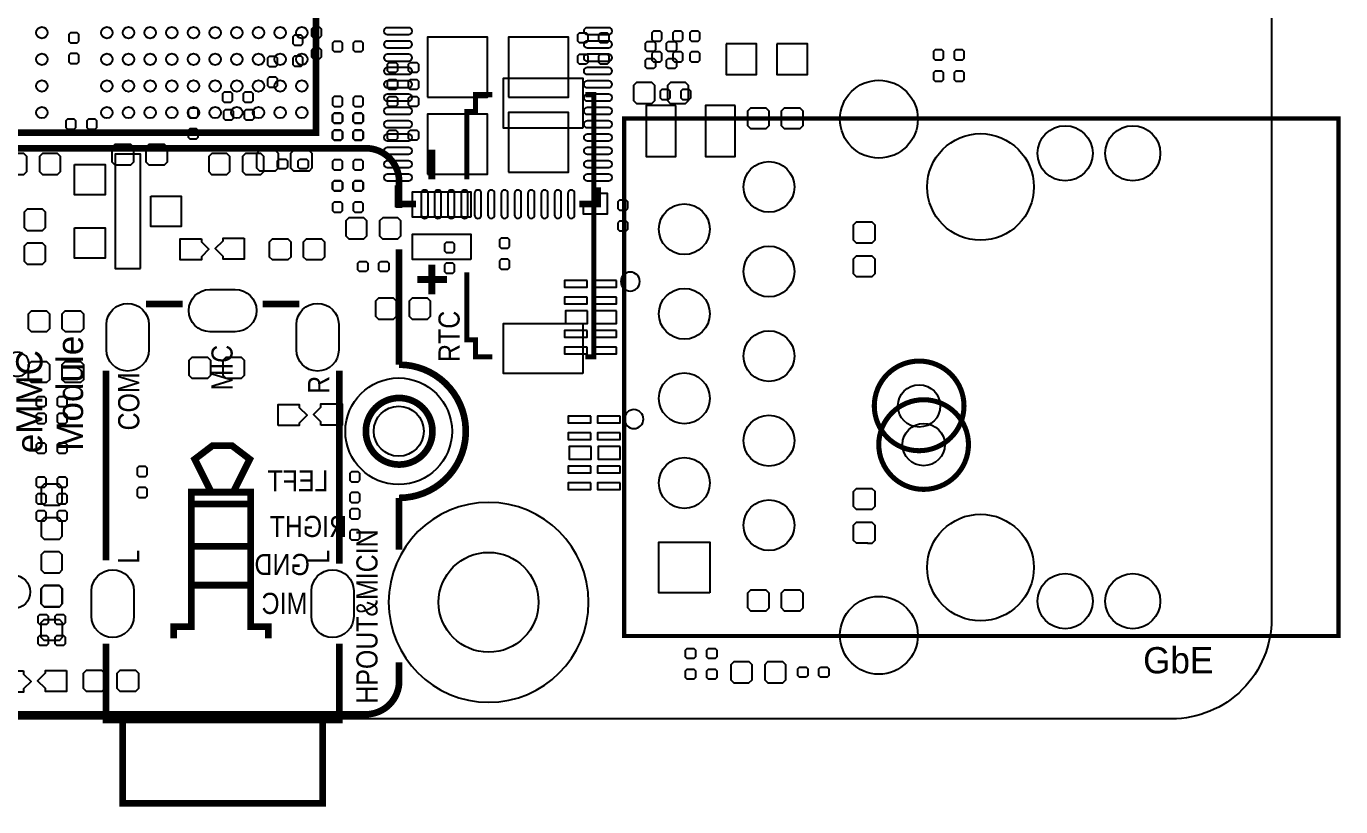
# Model space of a CAD drawing. Extents: x -2.3 to 87.1, y -2.6 to 56.
# Drawn here: x 47.62 to 87.08, y -2.64 to 20.8 of the extents above; entities that cross this region are included whole.
import ezdxf

# ---------------------------------------------------------------- set-up
doc = ezdxf.new("R2010")
doc.units = 0
doc.header["$MEASUREMENT"] = 0
for name, color, linetype in [('BG_OUTLINE', 254, 'CONTINUOUS'), ('PG_SILKSCREEN_BOTTOM', 12, 'CONTINUOUS'), ('PG_SILKSCREEN_TOP', 254, 'CONTINUOUS'), ('PG_SOLDERMASK_TOP', 9, 'CONTINUOUS'), ('PIN_BOTTOM', 1, 'CONTINUOUS'), ('PIN_TOP', 110, 'CONTINUOUS')]:
    doc.layers.add(name, color=color, linetype=linetype)

msp = doc.modelspace()

# ---------------------------------------------------------------- linework, layer by layer
at = {"layer": 'BG_OUTLINE'}
msp.add_lwpolyline([(2.999994, 55.999888), (81.999836, 55.999888, -0.414214), (84.99983, 52.999894), (84.99983, 2.999994, -0.414214), (81.999836, 0), (2.999994, 0, -0.414214), (0, 2.999994), (0, 52.999894, -0.414214)], format="xyb", close=True, dxfattribs=at)
at = {"layer": 'PG_SILKSCREEN_BOTTOM'}
for points, const_width in [([(58.78322, 16.01724), (58.78322, 15.45844), (59.31662, 15.45844)], 0.2), ([(64.77762, 15.96644), (64.77762, 15.45844), (64.21882, 15.45844)], 0.2), ([(53.7972, 8.2042), (53.213, 8.2042), (52.6796, 7.7978), (53.1622, 6.8326)], 0.2032), ([(53.213, 8.2042), (53.7972, 8.2042), (54.3306, 7.7978), (53.848, 6.8326)], 0.2032), ([(54.8894, 2.413), (54.8894, 2.7686), (54.356, 2.7686), (54.356, 6.8072), (52.578, 6.8072), (52.578, 2.7686), (52.0446, 2.7686), (52.0446, 2.413)], 0.2032), ([(54.356, 6.4516), (52.578, 6.4516)], 0.2032), ([(54.3306, 5.1816), (52.5526, 5.1816)], 0.2032), ([(54.356, 4.0132), (52.578, 4.0132)], 0.2032)]:
    msp.add_lwpolyline(points, dxfattribs=dict(at, const_width=const_width))
msp.add_lwpolyline([(64.77762, 15.78864), (65.05702, 15.78864), (65.05702, 15.15364), (64.34582, 15.15364), (64.34582, 15.45844), (64.77762, 15.45844)], close=True, dxfattribs=at)
for points in [[(66.036952, 13.1318, 1), (65.469008, 13.1318, 1)], [(47.710598, 10.646994, 1), (46.989402, 10.647006, 1)], [(66.146172, 9.00176, 1), (65.578228, 9.00176, 1)]]:
    msp.add_lwpolyline(points, format="xyb", close=True, dxfattribs=at)
at = {"layer": 'PG_SILKSCREEN_BOTTOM', "const_width": 0.1524}
msp.add_lwpolyline([(75.90282, 8.23722, 1), (73.21042, 8.23722, 1), (75.90282, 8.23722)], format="xyb", dxfattribs=at)
at = {"layer": 'PG_SILKSCREEN_TOP'}
for points, const_width in [([(41.817696, 17.60601), (41.817696, 27.60599), (56.317744, 27.60599), (56.317744, 17.60601), (41.817696, 17.60601), (41.817696, 27.60599), (56.317744, 27.60599), (56.317744, 17.60601)], 0.2), ([(60.84951, 16.2052), (60.84951, 18.2372), (61.10351, 18.2372), (61.10351, 18.7452), (61.61151, 18.7452)], 0.1524), ([(64.40551, 18.7452), (64.65951, 18.7452), (64.65951, 10.8712), (64.40551, 10.8712)], 0.1524), ([(65.5701, 2.48666), (65.5701, 18.03146), (87.011688, 18.03146), (87.011688, 2.48666), (65.5701, 2.48666)], 0.127), ([(59.79414, 17.09166), (59.79414, 16.20266)], 0.2032), ([(58.814995, 14.097), (58.814995, 11.135995)], 0.2), ([(59.795105, 13.64168), (59.795105, 12.75268)], 0.2032), ([(61.61151, 10.8712), (61.10351, 10.8712), (61.10351, 11.3792), (60.84951, 11.3792), (60.84951, 13.4112)], 0.1524), ([(59.35726, 13.1953), (60.24626, 13.1953)], 0.2032), ([(51.215722, 12.460884), (52.31572, 12.460884)], 0.2), ([(54.715715, 12.460884), (55.815713, 12.460884)], 0.2), ([(50.015724, 4.760874), (50.015724, 10.460888)], 0.2), ([(57.01571, 10.460888), (57.01571, 4.660875)], 0.2), ([(56.515711, -0.039116), (56.515711, -2.539111), (50.515723, -2.539111), (50.515723, -0.039116), (50.015724, -0.039116), (50.015724, 2.260879)], 0.2), ([(57.01571, 2.260879), (57.01571, -0.039116), (50.515723, -0.039116)], 0.2), ([(58.814995, 1.7018), (58.814995, 1.13599)], 0.2)]:
    msp.add_lwpolyline(points, dxfattribs=dict(at, const_width=const_width))
for points, const_width in [([(57.814997, 0.135992), (41.315005, 0.135992, -0.414212), (40.315007, 1.13599), (40.315007, 16.13601, -0.414212), (41.315005, 17.136008), (57.814997, 17.136008, -0.414212), (58.814995, 16.13601), (58.814995, 15.3416)], 0.2), ([(58.814995, 11.135995), (58.814995, 10.635996, -1.000002), (58.814995, 6.636004), (58.814995, 5.08)], 0.2), ([(75.7682, 9.398, 1), (73.0758, 9.398, 1), (75.7682, 9.398)], 0.1524), ([(59.814993, 8.636, 1), (57.814997, 8.636, 1), (59.814993, 8.636)], 0.2), ([(58.814995, 1.13599, -0.414212), (57.814997, 0.135992)], 0.2)]:
    msp.add_lwpolyline(points, format="xyb", dxfattribs=dict(at, const_width=const_width))
msp.add_lwpolyline([(51.054, 13.5255), (51.054, 16.9545), (50.292, 16.9545), (50.292, 13.5255)], close=True, dxfattribs=at)
at = {"layer": 'PG_SOLDERMASK_TOP'}
msp.add_lwpolyline([(64.499871, 3.499993, 1), (58.499883, 3.499993, 1)], format="xyb", close=True, dxfattribs=at)
at = {"layer": 'PIN_BOTTOM'}
for points in [[(49.197412, 20.354696), (49.197412, 20.554696), (49.1474, 20.604709), (48.9474, 20.604709), (48.897388, 20.554696), (48.897388, 20.354696), (48.9474, 20.304684), (49.1474, 20.304684)], [(55.928412, 20.278496), (55.928412, 20.478496), (55.8784, 20.528509), (55.6784, 20.528509), (55.628388, 20.478496), (55.628388, 20.278496), (55.6784, 20.228484), (55.8784, 20.228484)], [(56.487212, 20.507096), (56.487212, 20.707096), (56.4372, 20.757109), (56.2372, 20.757109), (56.187188, 20.707096), (56.187188, 20.507096), (56.2372, 20.457084), (56.4372, 20.457084)], [(66.698012, 20.405496), (66.698012, 20.605496), (66.648, 20.655509), (66.448, 20.655509), (66.397988, 20.605496), (66.397988, 20.405496), (66.448, 20.355484), (66.648, 20.355484)], [(67.333012, 20.405496), (67.333012, 20.605496), (67.283, 20.655509), (67.083, 20.655509), (67.032988, 20.605496), (67.032988, 20.405496), (67.083, 20.355484), (67.283, 20.355484)], [(67.841012, 20.405496), (67.841012, 20.605496), (67.791, 20.655509), (67.591, 20.655509), (67.540988, 20.605496), (67.540988, 20.405496), (67.591, 20.355484), (67.791, 20.355484)], [(56.187188, 20.082104), (56.187188, 19.882104), (56.2372, 19.832091), (56.4372, 19.832091), (56.487212, 19.882104), (56.487212, 20.082104), (56.4372, 20.132116), (56.2372, 20.132116)], [(57.064504, 20.343012), (56.864504, 20.343012), (56.814491, 20.293), (56.814491, 20.093), (56.864504, 20.042988), (57.064504, 20.042988), (57.114516, 20.093), (57.114516, 20.293)], [(57.489496, 20.042988), (57.689496, 20.042988), (57.739509, 20.093), (57.739509, 20.293), (57.689496, 20.343012), (57.489496, 20.343012), (57.439484, 20.293), (57.439484, 20.093)], [(59.66079, 18.67281), (61.46165, 18.67281), (61.46165, 20.47367), (59.66079, 20.47367)], [(62.09919, 18.67281), (63.90005, 18.67281), (63.90005, 20.47367), (62.09919, 20.47367)], [(68.6308, 20.2692), (68.6308, 19.3548), (69.5452, 19.3548), (69.5452, 20.2692)], [(70.1548, 20.2692), (70.1548, 19.3548), (71.0692, 19.3548), (71.0692, 20.2692)], [(48.897388, 19.929704), (48.897388, 19.729704), (48.9474, 19.679691), (49.1474, 19.679691), (49.197412, 19.729704), (49.197412, 19.929704), (49.1474, 19.979716), (48.9474, 19.979716)], [(55.166412, 19.643496), (55.166412, 19.843496), (55.1164, 19.893509), (54.9164, 19.893509), (54.866388, 19.843496), (54.866388, 19.643496), (54.9164, 19.593484), (55.1164, 19.593484)], [(55.628388, 19.853504), (55.628388, 19.653504), (55.6784, 19.603491), (55.8784, 19.603491), (55.928412, 19.653504), (55.928412, 19.853504), (55.8784, 19.903516), (55.6784, 19.903516)], [(66.397988, 19.980504), (66.397988, 19.780504), (66.448, 19.730491), (66.648, 19.730491), (66.698012, 19.780504), (66.698012, 19.980504), (66.648, 20.030516), (66.448, 20.030516)], [(67.032988, 19.980504), (67.032988, 19.780504), (67.083, 19.730491), (67.283, 19.730491), (67.333012, 19.780504), (67.333012, 19.980504), (67.283, 20.030516), (67.083, 20.030516)], [(67.540988, 19.980504), (67.540988, 19.780504), (67.591, 19.730491), (67.791, 19.730491), (67.841012, 19.780504), (67.841012, 19.980504), (67.791, 20.030516), (67.591, 20.030516)], [(75.098504, 20.089012), (74.898504, 20.089012), (74.848491, 20.039), (74.848491, 19.839), (74.898504, 19.788988), (75.098504, 19.788988), (75.148516, 19.839), (75.148516, 20.039)], [(75.523496, 19.788988), (75.723496, 19.788988), (75.773509, 19.839), (75.773509, 20.039), (75.723496, 20.089012), (75.523496, 20.089012), (75.473484, 20.039), (75.473484, 19.839)], [(75.098504, 19.454012), (74.898504, 19.454012), (74.848491, 19.404), (74.848491, 19.204), (74.898504, 19.153988), (75.098504, 19.153988), (75.148516, 19.204), (75.148516, 19.404)], [(75.523496, 19.153988), (75.723496, 19.153988), (75.773509, 19.204), (75.773509, 19.404), (75.723496, 19.454012), (75.523496, 19.454012), (75.473484, 19.404), (75.473484, 19.204)], [(54.866388, 19.218504), (54.866388, 19.018504), (54.9164, 18.968491), (55.1164, 18.968491), (55.166412, 19.018504), (55.166412, 19.218504), (55.1164, 19.268516), (54.9164, 19.268516)], [(53.762504, 18.819012), (53.562504, 18.819012), (53.512491, 18.769), (53.512491, 18.569), (53.562504, 18.518988), (53.762504, 18.518988), (53.812516, 18.569), (53.812516, 18.769)], [(54.187496, 18.518988), (54.387496, 18.518988), (54.437509, 18.569), (54.437509, 18.769), (54.387496, 18.819012), (54.187496, 18.819012), (54.137484, 18.769), (54.137484, 18.569)], [(57.064504, 18.692012), (56.864504, 18.692012), (56.814491, 18.642), (56.814491, 18.442), (56.864504, 18.391988), (57.064504, 18.391988), (57.114516, 18.442), (57.114516, 18.642)], [(57.489496, 18.391988), (57.689496, 18.391988), (57.739509, 18.442), (57.739509, 18.642), (57.689496, 18.692012), (57.489496, 18.692012), (57.439484, 18.642), (57.439484, 18.442)], [(66.894304, 18.895212), (66.694304, 18.895212), (66.644291, 18.8452), (66.644291, 18.6452), (66.694304, 18.595188), (66.894304, 18.595188), (66.944316, 18.6452), (66.944316, 18.8452)], [(67.319296, 18.595188), (67.519296, 18.595188), (67.569309, 18.6452), (67.569309, 18.8452), (67.519296, 18.895212), (67.319296, 18.895212), (67.269284, 18.8452), (67.269284, 18.6452)], [(52.778812, 18.094096), (52.778812, 18.294096), (52.7288, 18.344109), (52.5288, 18.344109), (52.478788, 18.294096), (52.478788, 18.094096), (52.5288, 18.044084), (52.7288, 18.044084)], [(53.787904, 18.285612), (53.587904, 18.285612), (53.537891, 18.2356), (53.537891, 18.0356), (53.587904, 17.985588), (53.787904, 17.985588), (53.837916, 18.0356), (53.837916, 18.2356)], [(54.212896, 17.985588), (54.412896, 17.985588), (54.462909, 18.0356), (54.462909, 18.2356), (54.412896, 18.285612), (54.212896, 18.285612), (54.162884, 18.2356), (54.162884, 18.0356)], [(57.064504, 18.184012), (56.864504, 18.184012), (56.814491, 18.134), (56.814491, 17.934), (56.864504, 17.883988), (57.064504, 17.883988), (57.114516, 17.934), (57.114516, 18.134)], [(57.489496, 17.883988), (57.689496, 17.883988), (57.739509, 17.934), (57.739509, 18.134), (57.689496, 18.184012), (57.489496, 18.184012), (57.439484, 18.134), (57.439484, 17.934)], [(59.66079, 16.36141), (61.46165, 16.36141), (61.46165, 18.16227), (59.66079, 18.16227)], [(62.09919, 16.41221), (63.90005, 16.41221), (63.90005, 18.21307), (62.09919, 18.21307)], [(67.1195, 18.415), (66.2305, 18.415), (66.2305, 16.891), (67.1195, 16.891)], [(68.8975, 18.415), (68.0085, 18.415), (68.0085, 16.891), (68.8975, 16.891)], [(69.9135, 18.2499), (69.9135, 17.9197), (69.9135, 17.805095), (69.824905, 17.7165), (69.3674, 17.7165), (69.2785, 17.8054), (69.2785, 17.919395), (69.278805, 17.9197), (69.278805, 18.2626), (69.367705, 18.3515), (69.710605, 18.3515), (69.822289, 18.3515), (69.9135, 18.260289)], [(70.9295, 18.2499), (70.9295, 17.9197), (70.9295, 17.805095), (70.840905, 17.7165), (70.3834, 17.7165), (70.2945, 17.8054), (70.2945, 17.919395), (70.294805, 17.9197), (70.294805, 18.2626), (70.383705, 18.3515), (70.726605, 18.3515), (70.838289, 18.3515), (70.9295, 18.260289)], [(49.063504, 18.006212), (48.863504, 18.006212), (48.813491, 17.9562), (48.813491, 17.7562), (48.863504, 17.706188), (49.063504, 17.706188), (49.113516, 17.7562), (49.113516, 17.9562)], [(49.488496, 17.706188), (49.688496, 17.706188), (49.738509, 17.7562), (49.738509, 17.9562), (49.688496, 18.006212), (49.488496, 18.006212), (49.438484, 17.9562), (49.438484, 17.7562)], [(52.478788, 17.669104), (52.478788, 17.469104), (52.5288, 17.419091), (52.7288, 17.419091), (52.778812, 17.469104), (52.778812, 17.669104), (52.7288, 17.719116), (52.5288, 17.719116)], [(57.064504, 17.676012), (56.864504, 17.676012), (56.814491, 17.626), (56.814491, 17.426), (56.864504, 17.375988), (57.064504, 17.375988), (57.114516, 17.426), (57.114516, 17.626)], [(57.489496, 17.375988), (57.689496, 17.375988), (57.739509, 17.426), (57.739509, 17.626), (57.689496, 17.676012), (57.489496, 17.676012), (57.439484, 17.626), (57.439484, 17.426)], [(50.2031, 16.7259), (50.2031, 17.0561), (50.2031, 17.170705), (50.291695, 17.2593), (50.7492, 17.2593), (50.8381, 17.1704), (50.8381, 17.056405), (50.837795, 17.0561), (50.837795, 16.7132), (50.748895, 16.6243), (50.405995, 16.6243), (50.294311, 16.6243), (50.2031, 16.715511)], [(51.2191, 16.7259), (51.2191, 17.0561), (51.2191, 17.170705), (51.307695, 17.2593), (51.7652, 17.2593), (51.8541, 17.1704), (51.8541, 17.056405), (51.853795, 17.0561), (51.853795, 16.7132), (51.764895, 16.6243), (51.421995, 16.6243), (51.310311, 16.6243), (51.2191, 16.715511)], [(55.1815, 16.9799), (55.1815, 16.6497), (55.1815, 16.535095), (55.092905, 16.4465), (54.6354, 16.4465), (54.5465, 16.5354), (54.5465, 16.649395), (54.546805, 16.6497), (54.546805, 16.9926), (54.635705, 17.0815), (54.978605, 17.0815), (55.090289, 17.0815), (55.1815, 16.990289)], [(56.1975, 16.9799), (56.1975, 16.6497), (56.1975, 16.535095), (56.108905, 16.4465), (55.6514, 16.4465), (55.5625, 16.5354), (55.5625, 16.649395), (55.562805, 16.6497), (55.562805, 16.9926), (55.651705, 17.0815), (55.994605, 17.0815), (56.106289, 17.0815), (56.1975, 16.990289)], [(57.064504, 16.787012), (56.864504, 16.787012), (56.814491, 16.737), (56.814491, 16.537), (56.864504, 16.486988), (57.064504, 16.486988), (57.114516, 16.537), (57.114516, 16.737)], [(57.489496, 16.486988), (57.689496, 16.486988), (57.739509, 16.537), (57.739509, 16.737), (57.689496, 16.787012), (57.489496, 16.787012), (57.439484, 16.737), (57.439484, 16.537)], [(57.064504, 16.152012), (56.864504, 16.152012), (56.814491, 16.102), (56.814491, 15.902), (56.864504, 15.851988), (57.064504, 15.851988), (57.114516, 15.902), (57.114516, 16.102)], [(57.489496, 15.851988), (57.689496, 15.851988), (57.739509, 15.902), (57.739509, 16.102), (57.689496, 16.152012), (57.489496, 16.152012), (57.439484, 16.102), (57.439484, 15.902)], [(57.064504, 15.517012), (56.864504, 15.517012), (56.814491, 15.467), (56.814491, 15.267), (56.864504, 15.216988), (57.064504, 15.216988), (57.114516, 15.267), (57.114516, 15.467)], [(57.489496, 15.216988), (57.689496, 15.216988), (57.739509, 15.267), (57.739509, 15.467), (57.689496, 15.517012), (57.489496, 15.517012), (57.439484, 15.467), (57.439484, 15.267)], [(65.682012, 15.325496), (65.682012, 15.525496), (65.632, 15.575509), (65.432, 15.575509), (65.381988, 15.525496), (65.381988, 15.325496), (65.432, 15.275484), (65.632, 15.275484)], [(65.381988, 14.900504), (65.381988, 14.700504), (65.432, 14.650491), (65.632, 14.650491), (65.682012, 14.700504), (65.682012, 14.900504), (65.632, 14.950516), (65.432, 14.950516)], [(72.9869, 14.2875), (72.6567, 14.2875), (72.542095, 14.2875), (72.4535, 14.376095), (72.4535, 14.8336), (72.5424, 14.9225), (72.656395, 14.9225), (72.6567, 14.922195), (72.9996, 14.922195), (73.0885, 14.833295), (73.0885, 14.490395), (73.0885, 14.378711), (72.997289, 14.2875)], [(52.878507, 14.416862), (52.878507, 14.327962), (52.878507, 14.324254), (53.101697, 14.100658), (52.878507, 13.877341), (52.878507, 13.847851), (52.878507, 13.780541), (52.241704, 13.780541), (52.241704, 14.416862)], [(54.163595, 14.436115), (54.163595, 13.800099), (53.530119, 13.800099), (53.530119, 13.884199), (53.530119, 13.888999), (53.29522, 14.124), (53.530119, 14.358899), (53.530119, 14.363497), (53.530119, 14.436115)], [(55.5625, 14.3129), (55.5625, 13.9827), (55.5625, 13.868095), (55.473905, 13.7795), (55.0164, 13.7795), (54.9275, 13.8684), (54.9275, 13.982395), (54.927805, 13.9827), (54.927805, 14.3256), (55.016705, 14.4145), (55.359605, 14.4145), (55.471289, 14.4145), (55.5625, 14.323289)], [(56.5785, 14.3129), (56.5785, 13.9827), (56.5785, 13.868095), (56.489905, 13.7795), (56.0324, 13.7795), (55.9435, 13.8684), (55.9435, 13.982395), (55.943805, 13.9827), (55.943805, 14.3256), (56.032705, 14.4145), (56.375605, 14.4145), (56.487289, 14.4145), (56.5785, 14.323289)], [(60.475012, 14.055496), (60.475012, 14.255496), (60.425, 14.305509), (60.225, 14.305509), (60.174988, 14.255496), (60.174988, 14.055496), (60.225, 14.005484), (60.425, 14.005484)], [(62.126012, 14.182496), (62.126012, 14.382496), (62.076, 14.432509), (61.876, 14.432509), (61.825988, 14.382496), (61.825988, 14.182496), (61.876, 14.132484), (62.076, 14.132484)], [(72.9869, 13.2715), (72.6567, 13.2715), (72.542095, 13.2715), (72.4535, 13.360095), (72.4535, 13.8176), (72.5424, 13.9065), (72.656395, 13.9065), (72.6567, 13.906195), (72.9996, 13.906195), (73.0885, 13.817295), (73.0885, 13.474395), (73.0885, 13.362711), (72.997289, 13.2715)], [(60.174988, 13.630504), (60.174988, 13.430504), (60.225, 13.380491), (60.425, 13.380491), (60.475012, 13.430504), (60.475012, 13.630504), (60.425, 13.680516), (60.225, 13.680516)], [(61.825988, 13.757504), (61.825988, 13.557504), (61.876, 13.507491), (62.076, 13.507491), (62.126012, 13.557504), (62.126012, 13.757504), (62.076, 13.807516), (61.876, 13.807516)], [(64.461796, 13.164998), (63.781788, 13.164998), (63.781788, 12.964998), (64.461796, 12.964998)], [(65.336572, 13.164998), (64.656564, 13.164998), (64.656564, 12.964998), (65.336572, 12.964998)], [(64.461796, 12.664872), (63.781788, 12.664872), (63.781788, 12.464872), (64.461796, 12.464872)], [(65.336572, 12.664872), (64.656564, 12.664872), (64.656564, 12.464872), (65.336572, 12.464872)], [(47.6885, 11.7221), (47.6885, 12.0523), (47.6885, 12.166905), (47.777095, 12.2555), (48.2346, 12.2555), (48.3235, 12.1666), (48.3235, 12.052605), (48.323195, 12.0523), (48.323195, 11.7094), (48.234295, 11.6205), (47.891395, 11.6205), (47.779711, 11.6205), (47.6885, 11.711711)], [(48.7045, 11.7221), (48.7045, 12.0523), (48.7045, 12.166905), (48.793095, 12.2555), (49.2506, 12.2555), (49.3395, 12.1666), (49.3395, 12.052605), (49.339195, 12.0523), (49.339195, 11.7094), (49.250295, 11.6205), (48.907395, 11.6205), (48.795711, 11.6205), (48.7045, 11.711711)], [(64.468502, 12.2555), (63.808102, 12.2555), (63.808102, 11.8745), (64.468502, 11.8745)], [(65.335404, 12.2555), (64.675004, 12.2555), (64.675004, 11.8745), (65.335404, 11.8745)], [(64.461796, 11.665128), (63.781788, 11.665128), (63.781788, 11.465128), (64.461796, 11.465128)], [(65.336572, 11.665128), (64.656564, 11.665128), (64.656564, 11.465128), (65.336572, 11.465128)], [(64.461796, 11.165002), (63.781788, 11.165002), (63.781788, 10.965002), (64.461796, 10.965002)], [(65.336572, 11.165002), (64.656564, 11.165002), (64.656564, 10.965002), (65.336572, 10.965002)], [(48.3235, 10.6299), (48.3235, 10.2997), (48.3235, 10.185095), (48.234905, 10.0965), (47.7774, 10.0965), (47.6885, 10.1854), (47.6885, 10.299395), (47.688805, 10.2997), (47.688805, 10.6426), (47.777705, 10.7315), (48.120605, 10.7315), (48.232289, 10.7315), (48.3235, 10.640289)], [(49.3395, 10.6299), (49.3395, 10.2997), (49.3395, 10.185095), (49.250905, 10.0965), (48.7934, 10.0965), (48.7045, 10.1854), (48.7045, 10.299395), (48.704805, 10.2997), (48.704805, 10.6426), (48.793705, 10.7315), (49.136605, 10.7315), (49.248289, 10.7315), (49.3395, 10.640289)], [(52.5145, 10.3251), (52.5145, 10.6553), (52.5145, 10.769905), (52.603095, 10.8585), (53.0606, 10.8585), (53.1495, 10.7696), (53.1495, 10.655605), (53.149195, 10.6553), (53.149195, 10.3124), (53.060295, 10.2235), (52.717395, 10.2235), (52.605711, 10.2235), (52.5145, 10.314711)], [(53.5305, 10.3251), (53.5305, 10.6553), (53.5305, 10.769905), (53.619095, 10.8585), (54.0766, 10.8585), (54.1655, 10.7696), (54.1655, 10.655605), (54.165195, 10.6553), (54.165195, 10.3124), (54.076295, 10.2235), (53.733395, 10.2235), (53.621711, 10.2235), (53.5305, 10.314711)], [(48.174504, 9.675012), (47.974504, 9.675012), (47.924491, 9.625), (47.924491, 9.425), (47.974504, 9.374988), (48.174504, 9.374988), (48.224516, 9.425), (48.224516, 9.625)], [(48.599496, 9.374988), (48.799496, 9.374988), (48.849509, 9.425), (48.849509, 9.625), (48.799496, 9.675012), (48.599496, 9.675012), (48.549484, 9.625), (48.549484, 9.425)], [(48.174504, 9.167012), (47.974504, 9.167012), (47.924491, 9.117), (47.924491, 8.917), (47.974504, 8.866988), (48.174504, 8.866988), (48.224516, 8.917), (48.224516, 9.117)], [(48.599496, 8.866988), (48.799496, 8.866988), (48.849509, 8.917), (48.849509, 9.117), (48.799496, 9.167012), (48.599496, 9.167012), (48.549484, 9.117), (48.549484, 8.917)], [(55.183405, 8.804885), (55.183405, 9.440901), (55.816881, 9.440901), (55.816881, 9.356801), (55.816881, 9.352001), (56.05178, 9.117), (55.816881, 8.882101), (55.816881, 8.877503), (55.816881, 8.804885)], [(56.468493, 8.824138), (56.468493, 8.913038), (56.468493, 8.916746), (56.245303, 9.140342), (56.468493, 9.363659), (56.468493, 9.393149), (56.468493, 9.460459), (57.105296, 9.460459), (57.105296, 8.824138)], [(64.571016, 9.085758), (63.891008, 9.085758), (63.891008, 8.885758), (64.571016, 8.885758)], [(65.445792, 9.085758), (64.765784, 9.085758), (64.765784, 8.885758), (65.445792, 8.885758)], [(64.571016, 8.585632), (63.891008, 8.585632), (63.891008, 8.385632), (64.571016, 8.385632)], [(65.445792, 8.585632), (64.765784, 8.585632), (64.765784, 8.385632), (65.445792, 8.385632)], [(48.174504, 8.278012), (47.974504, 8.278012), (47.924491, 8.228), (47.924491, 8.028), (47.974504, 7.977988), (48.174504, 7.977988), (48.224516, 8.028), (48.224516, 8.228)], [(48.599496, 7.977988), (48.799496, 7.977988), (48.849509, 8.028), (48.849509, 8.228), (48.799496, 8.278012), (48.599496, 8.278012), (48.549484, 8.228), (48.549484, 8.028)], [(64.577722, 8.17626), (63.917322, 8.17626), (63.917322, 7.79526), (64.577722, 7.79526)], [(65.444624, 8.17626), (64.784224, 8.17626), (64.784224, 7.79526), (65.444624, 7.79526)], [(51.254812, 7.324496), (51.254812, 7.524496), (51.2048, 7.574509), (51.0048, 7.574509), (50.954788, 7.524496), (50.954788, 7.324496), (51.0048, 7.274484), (51.2048, 7.274484)], [(64.571016, 7.585888), (63.891008, 7.585888), (63.891008, 7.385888), (64.571016, 7.385888)], [(65.445792, 7.585888), (64.765784, 7.585888), (64.765784, 7.385888), (65.445792, 7.385888)], [(48.174504, 7.262012), (47.974504, 7.262012), (47.924491, 7.212), (47.924491, 7.012), (47.974504, 6.961988), (48.174504, 6.961988), (48.224516, 7.012), (48.224516, 7.212)], [(48.599496, 6.961988), (48.799496, 6.961988), (48.849509, 7.012), (48.849509, 7.212), (48.799496, 7.262012), (48.599496, 7.262012), (48.549484, 7.212), (48.549484, 7.012)], [(57.630212, 7.172096), (57.630212, 7.372096), (57.5802, 7.422109), (57.3802, 7.422109), (57.330188, 7.372096), (57.330188, 7.172096), (57.3802, 7.122084), (57.5802, 7.122084)], [(48.174504, 6.754012), (47.974504, 6.754012), (47.924491, 6.704), (47.924491, 6.504), (47.974504, 6.453988), (48.174504, 6.453988), (48.224516, 6.504), (48.224516, 6.704)], [(48.599496, 6.453988), (48.799496, 6.453988), (48.849509, 6.504), (48.849509, 6.704), (48.799496, 6.754012), (48.599496, 6.754012), (48.549484, 6.704), (48.549484, 6.504)], [(50.954788, 6.899504), (50.954788, 6.699504), (51.0048, 6.649491), (51.2048, 6.649491), (51.254812, 6.699504), (51.254812, 6.899504), (51.2048, 6.949516), (51.0048, 6.949516)], [(57.330188, 6.747104), (57.330188, 6.547104), (57.3802, 6.497091), (57.5802, 6.497091), (57.630212, 6.547104), (57.630212, 6.747104), (57.5802, 6.797116), (57.3802, 6.797116)], [(64.571016, 7.085762), (63.891008, 7.085762), (63.891008, 6.885762), (64.571016, 6.885762)], [(65.445792, 7.085762), (64.765784, 7.085762), (64.765784, 6.885762), (65.445792, 6.885762)], [(72.5551, 6.9215), (72.8853, 6.9215), (72.999905, 6.9215), (73.0885, 6.832905), (73.0885, 6.3754), (72.9996, 6.2865), (72.885605, 6.2865), (72.8853, 6.286805), (72.5424, 6.286805), (72.4535, 6.375705), (72.4535, 6.718605), (72.4535, 6.830289), (72.544711, 6.9215)], [(48.174504, 6.246012), (47.974504, 6.246012), (47.924491, 6.196), (47.924491, 5.996), (47.974504, 5.945988), (48.174504, 5.945988), (48.224516, 5.996), (48.224516, 6.196)], [(48.599496, 5.945988), (48.799496, 5.945988), (48.849509, 5.996), (48.849509, 6.196), (48.799496, 6.246012), (48.599496, 6.246012), (48.549484, 6.196), (48.549484, 5.996)], [(57.630212, 6.054496), (57.630212, 6.254496), (57.5802, 6.304509), (57.3802, 6.304509), (57.330188, 6.254496), (57.330188, 6.054496), (57.3802, 6.004484), (57.5802, 6.004484)], [(57.330188, 5.629504), (57.330188, 5.429504), (57.3802, 5.379491), (57.5802, 5.379491), (57.630212, 5.429504), (57.630212, 5.629504), (57.5802, 5.679516), (57.3802, 5.679516)], [(72.5551, 5.9055), (72.8853, 5.9055), (72.999905, 5.9055), (73.0885, 5.816905), (73.0885, 5.3594), (72.9996, 5.2705), (72.885605, 5.2705), (72.8853, 5.270805), (72.5424, 5.270805), (72.4535, 5.359705), (72.4535, 5.702605), (72.4535, 5.814289), (72.544711, 5.9055)], [(68.136008, 3.781552), (66.610992, 3.781552), (66.610992, 5.306568), (68.136008, 5.306568)], [(48.1711, 4.0005), (48.5013, 4.0005), (48.615905, 4.0005), (48.7045, 3.911905), (48.7045, 3.4544), (48.6156, 3.3655), (48.501605, 3.3655), (48.5013, 3.365805), (48.1584, 3.365805), (48.0695, 3.454705), (48.0695, 3.797605), (48.0695, 3.909289), (48.160711, 4.0005)], [(69.2785, 3.3401), (69.2785, 3.6703), (69.2785, 3.784905), (69.367095, 3.8735), (69.8246, 3.8735), (69.9135, 3.7846), (69.9135, 3.670605), (69.913195, 3.6703), (69.913195, 3.3274), (69.824295, 3.2385), (69.481395, 3.2385), (69.369711, 3.2385), (69.2785, 3.329711)], [(70.2945, 3.3401), (70.2945, 3.6703), (70.2945, 3.784905), (70.383095, 3.8735), (70.8406, 3.8735), (70.9295, 3.7846), (70.9295, 3.670605), (70.929195, 3.6703), (70.929195, 3.3274), (70.840295, 3.2385), (70.497395, 3.2385), (70.385711, 3.2385), (70.2945, 3.329711)], [(48.1711, 2.9845), (48.5013, 2.9845), (48.615905, 2.9845), (48.7045, 2.895905), (48.7045, 2.4384), (48.6156, 2.3495), (48.501605, 2.3495), (48.5013, 2.349805), (48.1584, 2.349805), (48.0695, 2.438705), (48.0695, 2.781605), (48.0695, 2.893289), (48.160711, 2.9845)], [(47.544507, 1.437462), (47.544507, 1.348562), (47.544507, 1.344854), (47.767697, 1.121258), (47.544507, 0.897941), (47.544507, 0.868451), (47.544507, 0.801141), (46.907704, 0.801141), (46.907704, 1.437462)], [(48.829595, 1.456715), (48.829595, 0.820699), (48.196119, 0.820699), (48.196119, 0.904799), (48.196119, 0.909599), (47.96122, 1.1446), (48.196119, 1.379499), (48.196119, 1.384097), (48.196119, 1.456715)], [(49.9745, 1.3589), (49.9745, 1.0287), (49.9745, 0.914095), (49.885905, 0.8255), (49.4284, 0.8255), (49.3395, 0.9144), (49.3395, 1.028395), (49.339805, 1.0287), (49.339805, 1.3716), (49.428705, 1.4605), (49.771605, 1.4605), (49.883289, 1.4605), (49.9745, 1.369289)], [(50.9905, 1.3589), (50.9905, 1.0287), (50.9905, 0.914095), (50.901905, 0.8255), (50.4444, 0.8255), (50.3555, 0.9144), (50.3555, 1.028395), (50.355805, 1.0287), (50.355805, 1.3716), (50.444705, 1.4605), (50.787605, 1.4605), (50.899289, 1.4605), (50.9905, 1.369289)]]:
    msp.add_lwpolyline(points, close=True, dxfattribs=at)
for points in [[(59.105546, 20.755864), (58.455306, 20.755864, 1), (58.455306, 20.555204), (59.105546, 20.555204, 1)], [(65.105534, 20.755864), (64.455294, 20.755864, 1), (64.455294, 20.555204), (65.105534, 20.555204, 1)], [(59.105546, 20.356068), (58.455306, 20.356068, 1), (58.455306, 20.155408), (59.105546, 20.155408, 1)], [(65.105534, 20.356068), (64.455294, 20.356068, 1), (64.455294, 20.155408), (65.105534, 20.155408, 1)], [(59.105546, 19.955967), (58.455306, 19.955967, 1), (58.455306, 19.755307), (59.105546, 19.755307, 1)], [(65.105534, 19.955967), (64.455294, 19.955967, 1), (64.455294, 19.755307), (65.105534, 19.755307, 1)], [(59.105546, 19.555968), (58.455306, 19.555968, 1), (58.455306, 19.355308), (59.105546, 19.355308, 1)], [(65.105534, 19.555968), (64.455294, 19.555968, 1), (64.455294, 19.355308), (65.105534, 19.355308, 1)], [(59.105546, 19.155867), (58.455306, 19.155867, 1), (58.455306, 18.955207), (59.105546, 18.955207, 1)], [(65.105534, 19.155867), (64.455294, 19.155867, 1), (64.455294, 18.955207), (65.105534, 18.955207, 1)], [(59.105546, 18.755868), (58.455306, 18.755868, 1), (58.455306, 18.555208), (59.105546, 18.555208, 1)], [(65.105534, 18.755868), (64.455294, 18.755868, 1), (64.455294, 18.555208), (65.105534, 18.555208, 1)], [(59.105546, 18.356072), (58.455306, 18.356072, 1), (58.455306, 18.155412), (59.105546, 18.155412, 1)], [(65.105534, 18.356072), (64.455294, 18.356072, 1), (64.455294, 18.155412), (65.105534, 18.155412, 1)], [(59.105546, 17.956073), (58.455306, 17.956073, 1), (58.455306, 17.755413), (59.105546, 17.755413, 1)], [(65.105534, 17.956073), (64.455294, 17.956073, 1), (64.455294, 17.755413), (65.105534, 17.755413, 1)], [(59.105546, 17.555972), (58.455306, 17.555972, 1), (58.455306, 17.355312), (59.105546, 17.355312, 1)], [(65.105534, 17.555972), (64.455294, 17.555972, 1), (64.455294, 17.355312), (65.105534, 17.355312, 1)], [(59.105546, 17.155973), (58.455306, 17.155973, 1), (58.455306, 16.955313), (59.105546, 16.955313, 1)], [(65.105534, 17.155973), (64.455294, 17.155973, 1), (64.455294, 16.955313), (65.105534, 16.955313, 1)], [(59.105546, 16.755872), (58.455306, 16.755872, 1), (58.455306, 16.555212), (59.105546, 16.555212, 1)], [(65.105534, 16.755872), (64.455294, 16.755872, 1), (64.455294, 16.555212), (65.105534, 16.555212, 1)], [(59.105546, 16.356076), (58.455306, 16.356076, 1), (58.455306, 16.155416), (59.105546, 16.155416, 1)], [(65.105534, 16.356076), (64.455294, 16.356076, 1), (64.455294, 16.155416), (65.105534, 16.155416, 1)], [(59.480196, 15.780766), (59.480196, 15.130526, 1), (59.680856, 15.130526), (59.680856, 15.780766, 1)], [(59.879992, 15.780766), (59.879992, 15.130526, 1), (60.080652, 15.130526), (60.080652, 15.780766, 1)], [(60.280093, 15.780766), (60.280093, 15.130526, 1), (60.480753, 15.130526), (60.480753, 15.780766, 1)], [(60.680092, 15.780766), (60.680092, 15.130526, 1), (60.880752, 15.130526), (60.880752, 15.780766, 1)], [(61.080193, 15.780766), (61.080193, 15.130526, 1), (61.280853, 15.130526), (61.280853, 15.780766, 1)], [(61.480192, 15.780766), (61.480192, 15.130526, 1), (61.680852, 15.130526), (61.680852, 15.780766, 1)], [(61.879988, 15.780766), (61.879988, 15.130526, 1), (62.080648, 15.130526), (62.080648, 15.780766, 1)], [(62.279987, 15.780766), (62.279987, 15.130526, 1), (62.480647, 15.130526), (62.480647, 15.780766, 1)], [(62.680088, 15.780766), (62.680088, 15.130526, 1), (62.880748, 15.130526), (62.880748, 15.780766, 1)], [(63.080087, 15.780766), (63.080087, 15.130526, 1), (63.280747, 15.130526), (63.280747, 15.780766, 1)], [(63.480188, 15.780766), (63.480188, 15.130526, 1), (63.680848, 15.130526), (63.680848, 15.780766, 1)], [(63.879984, 15.780766), (63.879984, 15.130526, 1), (64.080644, 15.130526), (64.080644, 15.780766, 1)], [(53.134717, 12.895885), (53.896717, 12.895885, -1), (53.896717, 11.625885), (53.134717, 11.625885, -1)], [(50.03071, 11.079886), (50.03071, 11.841886, -1), (51.30071, 11.841886), (51.30071, 11.079886, -1)], [(55.730724, 11.079886), (55.730724, 11.841886, -1), (57.000724, 11.841886), (57.000724, 11.079886, -1)], [(49.580724, 3.079877), (49.580724, 3.841877, -1), (50.850724, 3.841877), (50.850724, 3.079877, -1)], [(56.180711, 3.079877), (56.180711, 3.841877, -1), (57.450711, 3.841877), (57.450711, 3.079877, -1)]]:
    msp.add_lwpolyline(points, format="xyb", close=True, dxfattribs=at)
for centre, radius in [((73.213493, 18.009057), 1.1684), ((78.8035, 16.983964), 0.827532), ((80.833493, 16.983964), 0.827532), ((76.2635, 15.97406), 1.599946), ((69.9135, 15.97406), 0.762508), ((67.3735, 14.70406), 0.762508), ((69.9135, 13.43406), 0.762508), ((67.3735, 12.16406), 0.762508), ((69.9135, 10.89406), 0.762508), ((67.3735, 9.62406), 0.762508), ((58.801, 8.636), 0.749999), ((69.9135, 8.35406), 0.762508), ((74.55662, 8.23722), 0.635), ((67.3735, 7.08406), 0.762508), ((69.9135, 5.81406), 0.762508), ((76.2635, 4.54406), 1.599946), ((61.499877, 3.499993), 1.5), ((78.8035, 3.534156), 0.827532), ((80.833493, 3.534156), 0.827532), ((47.244, 3.81), 0.499999), ((73.213493, 2.509063), 1.1684)]:
    msp.add_circle(centre, radius, dxfattribs=at)
at = {"layer": 'PIN_TOP'}
for points in [[(64.430504, 20.296988), (64.230504, 20.296988), (64.180491, 20.347), (64.180491, 20.547), (64.230504, 20.597012), (64.430504, 20.597012), (64.480516, 20.547), (64.480516, 20.347)], [(64.855496, 20.597012), (65.055496, 20.597012), (65.105509, 20.547), (65.105509, 20.347), (65.055496, 20.296988), (64.855496, 20.296988), (64.805484, 20.347), (64.805484, 20.547)], [(66.462504, 20.042988), (66.262504, 20.042988), (66.212491, 20.093), (66.212491, 20.293), (66.262504, 20.343012), (66.462504, 20.343012), (66.512516, 20.293), (66.512516, 20.093)], [(66.887496, 20.343012), (67.087496, 20.343012), (67.137509, 20.293), (67.137509, 20.093), (67.087496, 20.042988), (66.887496, 20.042988), (66.837484, 20.093), (66.837484, 20.293)], [(64.430504, 19.661988), (64.230504, 19.661988), (64.180491, 19.712), (64.180491, 19.912), (64.230504, 19.962012), (64.430504, 19.962012), (64.480516, 19.912), (64.480516, 19.712)], [(64.855496, 19.962012), (65.055496, 19.962012), (65.105509, 19.912), (65.105509, 19.712), (65.055496, 19.661988), (64.855496, 19.661988), (64.805484, 19.712), (64.805484, 19.912)], [(66.462504, 19.534988), (66.262504, 19.534988), (66.212491, 19.585), (66.212491, 19.785), (66.262504, 19.835012), (66.462504, 19.835012), (66.512516, 19.785), (66.512516, 19.585)], [(66.887496, 19.835012), (67.087496, 19.835012), (67.137509, 19.785), (67.137509, 19.585), (67.087496, 19.534988), (66.887496, 19.534988), (66.837484, 19.585), (66.837484, 19.785)], [(58.715504, 19.407988), (58.515504, 19.407988), (58.465491, 19.458), (58.465491, 19.658), (58.515504, 19.708012), (58.715504, 19.708012), (58.765516, 19.658), (58.765516, 19.458)], [(59.140496, 19.708012), (59.340496, 19.708012), (59.390509, 19.658), (59.390509, 19.458), (59.340496, 19.407988), (59.140496, 19.407988), (59.090484, 19.458), (59.090484, 19.658)], [(58.715504, 18.899988), (58.515504, 18.899988), (58.465491, 18.95), (58.465491, 19.15), (58.515504, 19.200012), (58.715504, 19.200012), (58.765516, 19.15), (58.765516, 18.95)], [(59.140496, 19.200012), (59.340496, 19.200012), (59.390509, 19.15), (59.390509, 18.95), (59.340496, 18.899988), (59.140496, 18.899988), (59.090484, 18.95), (59.090484, 19.15)], [(64.32931, 17.7419), (61.94171, 17.7419), (61.94171, 19.2405), (64.32931, 19.2405)], [(65.8495, 19.0119), (65.8495, 18.6817), (65.8495, 18.567095), (65.938095, 18.4785), (66.3956, 18.4785), (66.4845, 18.5674), (66.4845, 18.681395), (66.484195, 18.6817), (66.484195, 19.0246), (66.395295, 19.1135), (66.052395, 19.1135), (65.940711, 19.1135), (65.8495, 19.022289)], [(66.8655, 19.0119), (66.8655, 18.6817), (66.8655, 18.567095), (66.954095, 18.4785), (67.4116, 18.4785), (67.5005, 18.5674), (67.5005, 18.681395), (67.500195, 18.6817), (67.500195, 19.0246), (67.411295, 19.1135), (67.068395, 19.1135), (66.956711, 19.1135), (66.8655, 19.022289)], [(58.715504, 18.391988), (58.515504, 18.391988), (58.465491, 18.442), (58.465491, 18.642), (58.515504, 18.692012), (58.715504, 18.692012), (58.765516, 18.642), (58.765516, 18.442)], [(59.140496, 18.692012), (59.340496, 18.692012), (59.390509, 18.642), (59.390509, 18.442), (59.340496, 18.391988), (59.140496, 18.391988), (59.090484, 18.442), (59.090484, 18.642)], [(57.064504, 17.883988), (56.864504, 17.883988), (56.814491, 17.934), (56.814491, 18.134), (56.864504, 18.184012), (57.064504, 18.184012), (57.114516, 18.134), (57.114516, 17.934)], [(57.489496, 18.184012), (57.689496, 18.184012), (57.739509, 18.134), (57.739509, 17.934), (57.689496, 17.883988), (57.489496, 17.883988), (57.439484, 17.934), (57.439484, 18.134)], [(57.064504, 17.375988), (56.864504, 17.375988), (56.814491, 17.426), (56.814491, 17.626), (56.864504, 17.676012), (57.064504, 17.676012), (57.114516, 17.626), (57.114516, 17.426)], [(57.489496, 17.676012), (57.689496, 17.676012), (57.739509, 17.626), (57.739509, 17.426), (57.689496, 17.375988), (57.489496, 17.375988), (57.439484, 17.426), (57.439484, 17.626)], [(58.715504, 17.375988), (58.515504, 17.375988), (58.465491, 17.426), (58.465491, 17.626), (58.515504, 17.676012), (58.715504, 17.676012), (58.765516, 17.626), (58.765516, 17.426)], [(59.140496, 17.676012), (59.340496, 17.676012), (59.390509, 17.626), (59.390509, 17.426), (59.340496, 17.375988), (59.140496, 17.375988), (59.090484, 17.426), (59.090484, 17.626)], [(47.6377, 16.4465), (47.6377, 16.7767), (47.6377, 16.891305), (47.549105, 16.9799), (47.0916, 16.9799), (47.0027, 16.891), (47.0027, 16.777005), (47.003005, 16.7767), (47.003005, 16.4338), (47.091905, 16.3449), (47.434805, 16.3449), (47.546489, 16.3449), (47.6377, 16.436111)], [(48.6537, 16.4465), (48.6537, 16.7767), (48.6537, 16.891305), (48.565105, 16.9799), (48.1076, 16.9799), (48.0187, 16.891), (48.0187, 16.777005), (48.019005, 16.7767), (48.019005, 16.4338), (48.107905, 16.3449), (48.450805, 16.3449), (48.562489, 16.3449), (48.6537, 16.436111)], [(53.0987, 16.8783), (53.0987, 16.5481), (53.0987, 16.433495), (53.187295, 16.3449), (53.6448, 16.3449), (53.7337, 16.4338), (53.7337, 16.547795), (53.733395, 16.5481), (53.733395, 16.891), (53.644495, 16.9799), (53.301595, 16.9799), (53.189911, 16.9799), (53.0987, 16.888689)], [(54.1147, 16.8783), (54.1147, 16.5481), (54.1147, 16.433495), (54.203295, 16.3449), (54.6608, 16.3449), (54.7497, 16.4338), (54.7497, 16.547795), (54.749395, 16.5481), (54.749395, 16.891), (54.660495, 16.9799), (54.317595, 16.9799), (54.205911, 16.9799), (54.1147, 16.888689)], [(49.0728, 16.6497), (49.9872, 16.6497), (49.9872, 15.7353), (49.0728, 15.7353)], [(55.413504, 16.512388), (55.213504, 16.512388), (55.163491, 16.5624), (55.163491, 16.7624), (55.213504, 16.812412), (55.413504, 16.812412), (55.463516, 16.7624), (55.463516, 16.5624)], [(55.838496, 16.812412), (56.038496, 16.812412), (56.088509, 16.7624), (56.088509, 16.5624), (56.038496, 16.512388), (55.838496, 16.512388), (55.788484, 16.5624), (55.788484, 16.7624)], [(57.064504, 15.851988), (56.864504, 15.851988), (56.814491, 15.902), (56.814491, 16.102), (56.864504, 16.152012), (57.064504, 16.152012), (57.114516, 16.102), (57.114516, 15.902)], [(57.489496, 16.152012), (57.689496, 16.152012), (57.739509, 16.102), (57.739509, 15.902), (57.689496, 15.851988), (57.489496, 15.851988), (57.439484, 15.902), (57.439484, 16.102)], [(60.96381, 15.0622), (59.21121, 15.0622), (59.21121, 15.8242), (60.96381, 15.8242)], [(51.3588, 15.6972), (52.2732, 15.6972), (52.2732, 14.7828), (51.3588, 14.7828)], [(48.0949, 15.3035), (47.7647, 15.3035), (47.650095, 15.3035), (47.5615, 15.214905), (47.5615, 14.7574), (47.6504, 14.6685), (47.764395, 14.6685), (47.7647, 14.668805), (48.1076, 14.668805), (48.1965, 14.757705), (48.1965, 15.100605), (48.1965, 15.212289), (48.105289, 15.3035)], [(57.2135, 14.9479), (57.2135, 14.6177), (57.2135, 14.503095), (57.302095, 14.4145), (57.7596, 14.4145), (57.8485, 14.5034), (57.8485, 14.617395), (57.848195, 14.6177), (57.848195, 14.9606), (57.759295, 15.0495), (57.416395, 15.0495), (57.304711, 15.0495), (57.2135, 14.958289)], [(58.2295, 14.9479), (58.2295, 14.6177), (58.2295, 14.503095), (58.318095, 14.4145), (58.7756, 14.4145), (58.8645, 14.5034), (58.8645, 14.617395), (58.864195, 14.6177), (58.864195, 14.9606), (58.775295, 15.0495), (58.432395, 15.0495), (58.320711, 15.0495), (58.2295, 14.958289)], [(49.0728, 14.7447), (49.9872, 14.7447), (49.9872, 13.8303), (49.0728, 13.8303)], [(48.0949, 14.2875), (47.7647, 14.2875), (47.650095, 14.2875), (47.5615, 14.198905), (47.5615, 13.7414), (47.6504, 13.6525), (47.764395, 13.6525), (47.7647, 13.652805), (48.1076, 13.652805), (48.1965, 13.741705), (48.1965, 14.084605), (48.1965, 14.196289), (48.105289, 14.2875)], [(60.96381, 13.7922), (59.21121, 13.7922), (59.21121, 14.5542), (60.96381, 14.5542)], [(57.826504, 13.438988), (57.626504, 13.438988), (57.576491, 13.489), (57.576491, 13.689), (57.626504, 13.739012), (57.826504, 13.739012), (57.876516, 13.689), (57.876516, 13.489)], [(58.251496, 13.739012), (58.451496, 13.739012), (58.501509, 13.689), (58.501509, 13.489), (58.451496, 13.438988), (58.251496, 13.438988), (58.201484, 13.489), (58.201484, 13.689)], [(58.7375, 12.1031), (58.7375, 12.4333), (58.7375, 12.547905), (58.648905, 12.6365), (58.1914, 12.6365), (58.1025, 12.5476), (58.1025, 12.433605), (58.102805, 12.4333), (58.102805, 12.0904), (58.191705, 12.0015), (58.534605, 12.0015), (58.646289, 12.0015), (58.7375, 12.092711)], [(59.7535, 12.1031), (59.7535, 12.4333), (59.7535, 12.547905), (59.664905, 12.6365), (59.2074, 12.6365), (59.1185, 12.5476), (59.1185, 12.433605), (59.118805, 12.4333), (59.118805, 12.0904), (59.207705, 12.0015), (59.550605, 12.0015), (59.662289, 12.0015), (59.7535, 12.092711)], [(64.32931, 10.3759), (61.94171, 10.3759), (61.94171, 11.8745), (64.32931, 11.8745)], [(48.6029, 7.0485), (48.2727, 7.0485), (48.158095, 7.0485), (48.0695, 6.959905), (48.0695, 6.5024), (48.1584, 6.4135), (48.272395, 6.4135), (48.2727, 6.413805), (48.6156, 6.413805), (48.7045, 6.502705), (48.7045, 6.845605), (48.7045, 6.957289), (48.613289, 7.0485)], [(48.6029, 6.0325), (48.2727, 6.0325), (48.158095, 6.0325), (48.0695, 5.943905), (48.0695, 5.4864), (48.1584, 5.3975), (48.272395, 5.3975), (48.2727, 5.397805), (48.6156, 5.397805), (48.7045, 5.486705), (48.7045, 5.829605), (48.7045, 5.941289), (48.613289, 6.0325)], [(68.136008, 3.781552), (66.610992, 3.781552), (66.610992, 5.306568), (68.136008, 5.306568)], [(48.6029, 5.0165), (48.2727, 5.0165), (48.158095, 5.0165), (48.0695, 4.927905), (48.0695, 4.4704), (48.1584, 4.3815), (48.272395, 4.3815), (48.2727, 4.381805), (48.6156, 4.381805), (48.7045, 4.470705), (48.7045, 4.813605), (48.7045, 4.925289), (48.613289, 5.0165)], [(48.6029, 4.0005), (48.2727, 4.0005), (48.158095, 4.0005), (48.0695, 3.911905), (48.0695, 3.4544), (48.1584, 3.3655), (48.272395, 3.3655), (48.2727, 3.365805), (48.6156, 3.365805), (48.7045, 3.454705), (48.7045, 3.797605), (48.7045, 3.909289), (48.613289, 4.0005)], [(47.982988, 2.879496), (47.982988, 3.079496), (48.033, 3.129509), (48.233, 3.129509), (48.283012, 3.079496), (48.283012, 2.879496), (48.233, 2.829484), (48.033, 2.829484)], [(48.490988, 2.879496), (48.490988, 3.079496), (48.541, 3.129509), (48.741, 3.129509), (48.791012, 3.079496), (48.791012, 2.879496), (48.741, 2.829484), (48.541, 2.829484)], [(48.283012, 2.454504), (48.283012, 2.254504), (48.233, 2.204491), (48.033, 2.204491), (47.982988, 2.254504), (47.982988, 2.454504), (48.033, 2.504516), (48.233, 2.504516)], [(48.791012, 2.454504), (48.791012, 2.254504), (48.741, 2.204491), (48.541, 2.204491), (48.490988, 2.254504), (48.490988, 2.454504), (48.541, 2.504516), (48.741, 2.504516)], [(67.413988, 1.863496), (67.413988, 2.063496), (67.464, 2.113509), (67.664, 2.113509), (67.714012, 2.063496), (67.714012, 1.863496), (67.664, 1.813484), (67.464, 1.813484)], [(68.048988, 1.863496), (68.048988, 2.063496), (68.099, 2.113509), (68.299, 2.113509), (68.349012, 2.063496), (68.349012, 1.863496), (68.299, 1.813484), (68.099, 1.813484)], [(69.4055, 1.1811), (69.4055, 1.5113), (69.4055, 1.625905), (69.316905, 1.7145), (68.8594, 1.7145), (68.7705, 1.6256), (68.7705, 1.511605), (68.770805, 1.5113), (68.770805, 1.1684), (68.859705, 1.0795), (69.202605, 1.0795), (69.314289, 1.0795), (69.4055, 1.170711)], [(70.4215, 1.1811), (70.4215, 1.5113), (70.4215, 1.625905), (70.332905, 1.7145), (69.8754, 1.7145), (69.7865, 1.6256), (69.7865, 1.511605), (69.786805, 1.5113), (69.786805, 1.1684), (69.875705, 1.0795), (70.218605, 1.0795), (70.330289, 1.0795), (70.4215, 1.170711)], [(67.714012, 1.438504), (67.714012, 1.238504), (67.664, 1.188491), (67.464, 1.188491), (67.413988, 1.238504), (67.413988, 1.438504), (67.464, 1.488516), (67.664, 1.488516)], [(68.349012, 1.438504), (68.349012, 1.238504), (68.299, 1.188491), (68.099, 1.188491), (68.048988, 1.238504), (68.048988, 1.438504), (68.099, 1.488516), (68.299, 1.488516)], [(71.034504, 1.246988), (70.834504, 1.246988), (70.784491, 1.297), (70.784491, 1.497), (70.834504, 1.547012), (71.034504, 1.547012), (71.084516, 1.497), (71.084516, 1.297)], [(71.459496, 1.547012), (71.659496, 1.547012), (71.709509, 1.497), (71.709509, 1.297), (71.659496, 1.246988), (71.459496, 1.246988), (71.409484, 1.297), (71.409484, 1.497)]]:
    msp.add_lwpolyline(points, close=True, dxfattribs=at)
for points in [[(53.134717, 12.895885), (53.896717, 12.895885, -1), (53.896717, 11.625885), (53.134717, 11.625885, -1)], [(50.03071, 11.079886), (50.03071, 11.841886, -1), (51.30071, 11.841886), (51.30071, 11.079886, -1)], [(55.730724, 11.079886), (55.730724, 11.841886, -1), (57.000724, 11.841886), (57.000724, 11.079886, -1)], [(49.580724, 3.079877), (49.580724, 3.841877, -1), (50.850724, 3.841877), (50.850724, 3.079877, -1)], [(56.180711, 3.079877), (56.180711, 3.841877, -1), (57.450711, 3.841877), (57.450711, 3.079877, -1)]]:
    msp.add_lwpolyline(points, format="xyb", close=True, dxfattribs=at)
for centre, radius in [((48.092716, 20.606004), 0.17145), ((50.042724, 20.606004), 0.17145), ((50.69271, 20.606004), 0.17145), ((51.342722, 20.606004), 0.17145), ((51.992708, 20.606004), 0.17145), ((52.642719, 20.606004), 0.17145), ((53.292731, 20.606004), 0.17145), ((53.942717, 20.606004), 0.17145), ((54.592728, 20.606004), 0.17145), ((55.242714, 20.606004), 0.17145), ((55.892725, 20.606004), 0.17145), ((48.092716, 19.806006), 0.17145), ((50.042724, 19.806006), 0.17145), ((50.69271, 19.806006), 0.17145), ((51.342722, 19.806006), 0.17145), ((51.992708, 19.806006), 0.17145), ((52.642719, 19.806006), 0.17145), ((53.292731, 19.806006), 0.17145), ((53.942717, 19.806006), 0.17145), ((54.592728, 19.806006), 0.17145), ((55.242714, 19.806006), 0.17145), ((55.892725, 19.806006), 0.17145), ((48.092716, 19.006007), 0.17145), ((50.042724, 19.006007), 0.17145), ((50.69271, 19.006007), 0.17145), ((51.342722, 19.006007), 0.17145), ((51.992708, 19.006007), 0.17145), ((52.642719, 19.006007), 0.17145), ((53.292731, 19.006007), 0.17145), ((53.942717, 19.006007), 0.17145), ((54.592728, 19.006007), 0.17145), ((55.242714, 19.006007), 0.17145), ((55.892725, 19.006007), 0.17145), ((73.213493, 18.009057), 1.1684), ((48.092716, 18.206009), 0.17145), ((50.042724, 18.206009), 0.17145), ((50.69271, 18.206009), 0.17145), ((51.342722, 18.206009), 0.17145), ((51.992708, 18.206009), 0.17145), ((52.642719, 18.206009), 0.17145), ((53.292731, 18.206009), 0.17145), ((53.942717, 18.206009), 0.17145), ((54.592728, 18.206009), 0.17145), ((55.242714, 18.206009), 0.17145), ((55.892725, 18.206009), 0.17145), ((78.8035, 16.983964), 0.827532), ((80.833493, 16.983964), 0.827532), ((76.2635, 15.97406), 1.599946), ((69.9135, 15.97406), 0.762508), ((67.3735, 14.70406), 0.762508), ((69.9135, 13.43406), 0.762508), ((67.3735, 12.16406), 0.762508), ((69.9135, 10.89406), 0.762508), ((67.3735, 9.62406), 0.762508), ((58.801, 8.636), 1.599997), ((74.422, 9.398), 0.635), ((69.9135, 8.35406), 0.762508), ((67.3735, 7.08406), 0.762508), ((69.9135, 5.81406), 0.762508), ((76.2635, 4.54406), 1.599946), ((61.499877, 3.499993), 1.5), ((78.8035, 3.534156), 0.827532), ((80.833493, 3.534156), 0.827532), ((73.213493, 2.509063), 1.1684)]:
    msp.add_circle(centre, radius, dxfattribs=at)

# ---------------------------------------------------------------- texts
at = {"layer": 'PG_SILKSCREEN_BOTTOM', "text_generation_flag": 2, "width": 0.88}
for s, p in [('LEFT', (56.6928, 6.8326)), ('RIGHT', (57.2516, 5.461)), ('GND', (56.134, 4.318)), ('MIC', (56.0578, 3.1496))]:
    msp.add_text(s, height=0.635, dxfattribs=at).set_placement(p)
at = {"layer": 'PG_SILKSCREEN_TOP', "width": 0.88}
for s, p in [('RTC', (60.6298, 10.7188)), ('MIC', (53.815717, 9.86089)), ('COM', (51.015722, 8.660892)), ('R', (56.715711, 9.76089)), ('HPOUT&MICIN', (58.166, 0.4572)), ('L', (51.015722, 4.660875)), ('L', (56.715711, 4.660875))]:
    msp.add_text(s, height=0.635, rotation=90, dxfattribs=at).set_placement(p)
at = {"layer": 'PG_SILKSCREEN_TOP'}
for s, p in [('Module', (49.3268, 8.0518)), ('eMMC', (48.1076, 7.9756))]:
    msp.add_text(s, height=0.7874, rotation=90, dxfattribs=at).set_placement(p)
msp.add_text('GbE', height=0.7874, dxfattribs=at).set_placement((81.14538, 1.36652))

doc.saveas('drawing.dxf')
